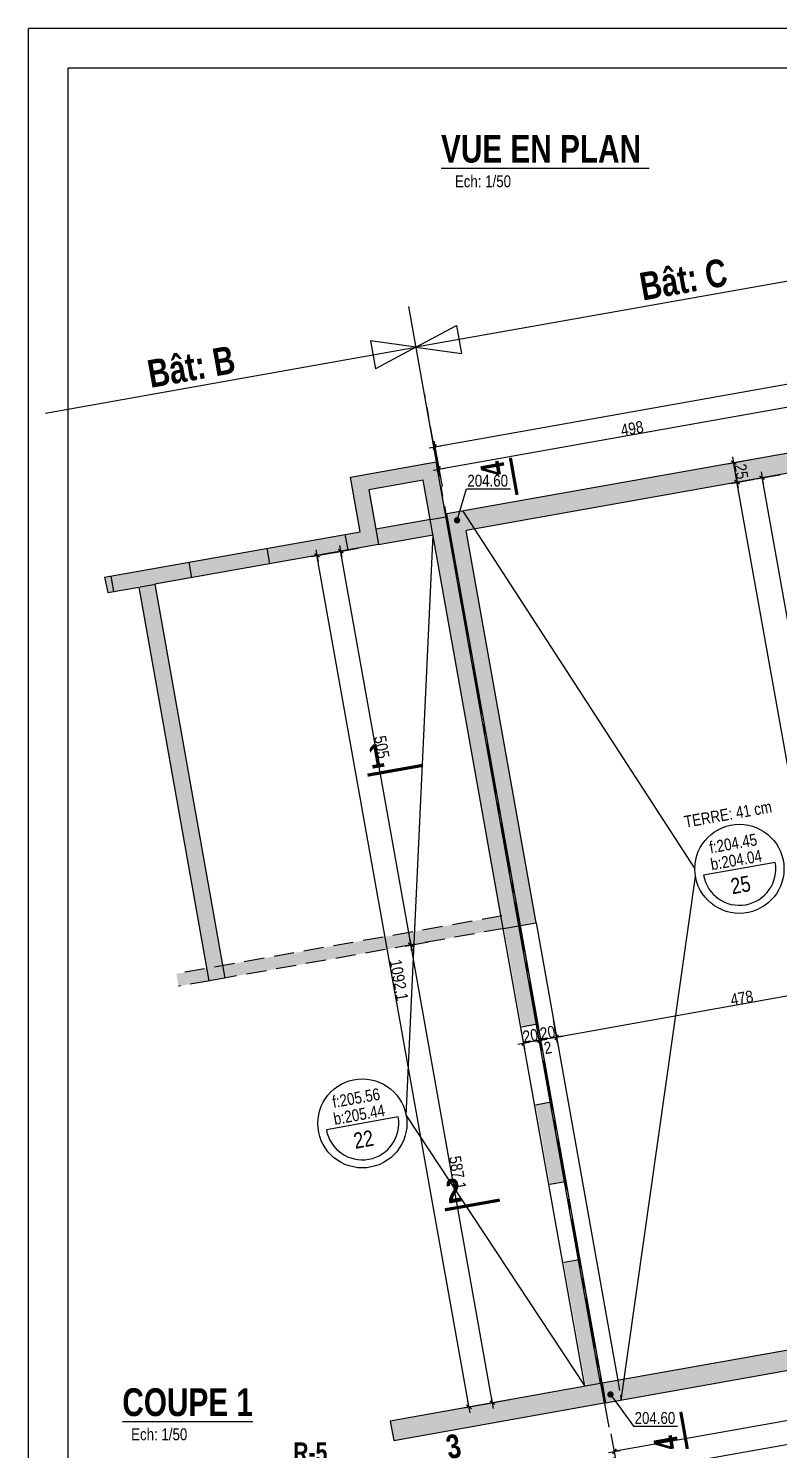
# Model space of a CAD drawing. Header units: millimetres. Extents: x -18089 to -10820, y 354 to 4554.
# Drawn here: x -18089 to -17142, y 2758 to 4554 of the extents above; entities that cross this region are included whole.
import ezdxf
from ezdxf.enums import TextEntityAlignment as Align

# ---------------------------------------------------------------- set-up
doc = ezdxf.new("R2010")
doc.units = ezdxf.units.MM
for name, pattern in [('AXES', [50.8, 31.75, -6.35, 6.35, -6.35]), ('CACHEx2', [19.05, 12.7, -6.35]), ('INTERROMPU2', [9.525, 6.35, -3.175])]:
    doc.linetypes.add(name, pattern=pattern)
for name, color, linetype in [('01_Cad_2', 5, 'Continuous'), ('01_cote_gen', 4, 'Continuous'), ('01_linteaux', 3, 'Continuous'), ('01_murs_coup', 5, 'Continuous'), ('01_murs_sup', 2, 'INTERROMPU2'), ('01_poch_murs', 251, 'Continuous'), ('01_texte', 230, 'Continuous'), ('01_tram_axes', 10, 'AXES'), ('AA_COTES', 2, 'Continuous')]:
    doc.layers.add(name, color=color, linetype=linetype)
doc.styles.add('impact', font='impact.ttf')
doc.styles.add('MATTE_TXT', font='arial.ttf')
doc.styles.add('STYLE2', font='ARIALN.TTF')
doc.dimstyles.new('JB50', dxfattribs={"dimscale": 0.1, "dimtxt": 150, "dimasz": 15, "dimexe": 0.1, "dimexo": 0.1, "dimgap": 0.09, "dimtad": 1, "dimdec": 1, "dimdsep": 46, "dimtxsty": 'STYLE2', "dimblk1": 'BOND_G', "dimblk2": 'BOND_D', "dimsah": 1, "dimcen": 1.5, "dimdle": 0.01, "dimse1": 1, "dimse2": 1, "dimclrd": 4, "dimclre": 2, "dimclrt": 6, "dimazin": 2, "dimtfac": 2.333333, "dimtdec": 1, "dimtix": 1, "dimtmove": 2, "dimatfit": 3, "dimldrblk": 'BOND_G', "dimfxl": 1, "dimtolj": 1, "dimtzin": 0, "dimarcsym": 0})

# ---------------------------------------------------------------- blocks, each defined once
blk = doc.blocks.new('BOND_G')
at = {"layer": 'AA_COTES', "color": 0}
for p, q in [((0, -5), (0, 15)), ((5, 0), (-5, 0)), ((1.8, 1.8), (-1.8, -1.8))]:
    blk.add_line(p, q, dxfattribs=at)
blk = doc.blocks.new('BOND_D')
at = {"layer": 'AA_COTES', "color": 0}
for p, q in [((5, 0), (-5, 0)), ((-1.8, -1.8), (1.8, 1.8)), ((0, 5), (0, -15))]:
    blk.add_line(p, q, dxfattribs=at)
blk = doc.blocks.new('*D573')
at = {"layer": '01_cote_gen', "color": 4, "lineweight": -2, "ltscale": 2, "transparency": 16777216}
blk.add_line((-17569.9, 3997.7), (-17082.6, 4084.6), dxfattribs=at)
at = {"layer": 'DEFPOINTS', "color": 0, "ltscale": 2, "transparency": 16777216}
for p in [(-17081.1, 4084.9), (-17066.6, 4003.7), (-17561.3, 3940.8)]:
    blk.add_point(p, dxfattribs=at)
at = {"layer": '01_cote_gen', "color": 4, "lineweight": -2, "ltscale": 2, "transparency": 16777216, "xscale": 1.5, "yscale": 1.5, "zscale": 1.5}
for name, p, rotation in [('BOND_D', (-17081.1, 4084.9), 10.11701883041891), ('BOND_G', (-17571.4, 3997.4), 190.1170188304189)]:
    blk.add_blockref(name, p, dxfattribs=dict(at, rotation=rotation))
at = {"layer": '01_cote_gen', "color": 6, "ltscale": 2, "transparency": 16777216, "insert": (-17327.6, 4048.7), "char_height": 15, "attachment_point": 5, "rotation": 10.117, "style": 'STYLE2'}
blk.add_mtext('\\A1;498', dxfattribs=at)
blk = doc.blocks.new('*D575')
at = {"layer": '01_cote_gen', "color": 4, "lineweight": -2, "ltscale": 2, "transparency": 16777216}
blk.add_line((-17574.9, 4025.8), (-16553.4, 4208.1), dxfattribs=at)
at = {"layer": 'DEFPOINTS', "color": 0, "ltscale": 2, "transparency": 16777216}
for p in [(-16551.9, 4208.3), (-16536.8, 4123.6), (-17567.4, 3975.3)]:
    blk.add_point(p, dxfattribs=at)
at = {"layer": '01_cote_gen', "color": 4, "lineweight": -2, "ltscale": 2, "transparency": 16777216, "xscale": 1.5, "yscale": 1.5, "zscale": 1.5}
for name, p, rotation in [('BOND_D', (-16551.9, 4208.3), 10.11701883041891), ('BOND_G', (-17576.4, 4025.5), 190.1170188304189)]:
    blk.add_blockref(name, p, dxfattribs=dict(at, rotation=rotation))
at = {"layer": '01_cote_gen', "color": 6, "ltscale": 2, "transparency": 16777216, "insert": (-17065.5, 4124.5), "char_height": 15, "attachment_point": 5, "rotation": 10.117, "style": 'STYLE2'}
blk.add_mtext('\\A1;1040.6', dxfattribs=at)
blk = doc.blocks.new('*D576')
at = {"layer": '01_cote_gen', "color": 4, "lineweight": -2, "ltscale": 2, "transparency": 16777216}
blk.add_line((-16861.3, 2844.2), (-17348.5, 2757.2), dxfattribs=at)
at = {"layer": 'DEFPOINTS', "color": 0, "ltscale": 2, "transparency": 16777216}
for p in [(-16875, 2929.6), (-17365.2, 2842.2), (-17350, 2757)]:
    blk.add_point(p, dxfattribs=at)
at = {"layer": '01_cote_gen', "color": 4, "lineweight": -2, "ltscale": 2, "transparency": 16777216, "xscale": 1.5, "yscale": 1.5, "zscale": 1.5}
for name, p, rotation in [('BOND_G', (-16859.8, 2844.4), 10.11701883041892), ('BOND_D', (-17350, 2757), 190.1170188304189)]:
    blk.add_blockref(name, p, dxfattribs=dict(at, rotation=rotation))
at = {"layer": '01_cote_gen', "color": 6, "ltscale": 2, "transparency": 16777216, "insert": (-17106.2, 2808.2), "char_height": 15, "attachment_point": 5, "rotation": 10.117, "style": 'STYLE2'}
blk.add_mtext('\\A1;498', dxfattribs=at)
blk = doc.blocks.new('*D578')
at = {"layer": '01_cote_gen', "color": 4, "lineweight": -2, "ltscale": 2, "transparency": 16777216}
blk.add_line((-15954.6, 2975.5), (-17343.3, 2727.7), dxfattribs=at)
at = {"layer": 'DEFPOINTS', "color": 0, "ltscale": 2, "transparency": 16777216}
for p in [(-15969.4, 3066.8), (-17354.1, 2780.1), (-17344.7, 2727.4)]:
    blk.add_point(p, dxfattribs=at)
at = {"layer": '01_cote_gen', "color": 4, "lineweight": -2, "ltscale": 2, "transparency": 16777216, "xscale": 1.5, "yscale": 1.5, "zscale": 1.5}
for name, p, rotation in [('BOND_G', (-15953.2, 2975.7), 10.11701883041892), ('BOND_D', (-17344.7, 2727.4), 190.1170188304189)]:
    blk.add_blockref(name, p, dxfattribs=dict(at, rotation=rotation))
at = {"layer": '01_cote_gen', "color": 6, "ltscale": 2, "transparency": 16777216, "insert": (-16650.3, 2859.1), "char_height": 15, "attachment_point": 5, "rotation": 10.117, "style": 'STYLE2'}
blk.add_mtext('\\A1;1413.6', dxfattribs=at)
blk = doc.blocks.new('*D583')
at = {"layer": '01_cote_gen', "color": 4, "lineweight": -2, "ltscale": 2, "transparency": 16777216}
blk.add_line((-17064.5, 3431.7), (-17163.2, 3984.9), dxfattribs=at)
at = {"layer": 'DEFPOINTS', "color": 0, "ltscale": 2, "transparency": 16777216}
for p in [(-17066.6, 4003.7), (-17163.5, 3986.4), (-16993.5, 3442.8)]:
    blk.add_point(p, dxfattribs=at)
at = {"layer": '01_cote_gen', "color": 4, "lineweight": -2, "ltscale": 2, "transparency": 16777216, "xscale": 1.5, "yscale": 1.5, "zscale": 1.5}
for name, p, rotation in [('BOND_D', (-17163.5, 3986.4), 100.1170188302213), ('BOND_G', (-17064.2, 3430.2), 280.1170188302213)]:
    blk.add_blockref(name, p, dxfattribs=dict(at, rotation=rotation))
at = {"layer": '01_cote_gen', "color": 6, "ltscale": 2, "transparency": 16777216, "insert": (-17106.3, 3709.6), "char_height": 15, "attachment_point": 5, "rotation": 280.117, "style": 'STYLE2'}
blk.add_mtext('\\A1;565', dxfattribs=at)
blk = doc.blocks.new('*D584')
at = {"layer": '01_cote_gen', "color": 4, "lineweight": -2, "ltscale": 2, "transparency": 16777216}
blk.add_line((-17195.4, 3982.2), (-17199.2, 4003.9), dxfattribs=at)
at = {"layer": 'DEFPOINTS', "color": 0, "ltscale": 2, "transparency": 16777216}
for p in [(-17084, 4026), (-17199.5, 4005.4), (-17098.3, 3998)]:
    blk.add_point(p, dxfattribs=at)
at = {"layer": '01_cote_gen', "color": 4, "lineweight": -2, "ltscale": 2, "transparency": 16777216, "xscale": 1.5, "yscale": 1.5, "zscale": 1.5}
for name, p, rotation in [('BOND_D', (-17199.5, 4005.4), 100.1170188302213), ('BOND_G', (-17195.1, 3980.7), 280.1170188302213)]:
    blk.add_blockref(name, p, dxfattribs=dict(at, rotation=rotation))
at = {"layer": '01_cote_gen', "color": 6, "ltscale": 2, "transparency": 16777216, "insert": (-17189.8, 3994.4), "char_height": 15, "attachment_point": 5, "rotation": 280.117, "style": 'STYLE2'}
blk.add_mtext('\\A1;25', dxfattribs=at)
blk = doc.blocks.new('*D593')
at = {"layer": '01_cote_gen', "color": 4, "lineweight": -2, "ltscale": 2, "transparency": 16777216}
blk.add_line((-16953.9, 3363.7), (-17421.5, 3280.2), dxfattribs=at)
at = {"layer": 'DEFPOINTS', "color": 0, "ltscale": 2, "transparency": 16777216}
for p in [(-16963, 3422.8), (-17427.5, 3305.3), (-17423, 3280)]:
    blk.add_point(p, dxfattribs=at)
at = {"layer": '01_cote_gen', "color": 4, "lineweight": -2, "ltscale": 2, "transparency": 16777216, "xscale": 1.5, "yscale": 1.5, "zscale": 1.5}
for name, p, rotation in [('BOND_G', (-16952.5, 3363.9), 10.11701883041892), ('BOND_D', (-17423, 3280), 190.1170188304189)]:
    blk.add_blockref(name, p, dxfattribs=dict(at, rotation=rotation))
at = {"layer": '01_cote_gen', "color": 6, "ltscale": 2, "transparency": 16777216, "insert": (-17189.1, 3329.5), "char_height": 15, "attachment_point": 5, "rotation": 10.117, "style": 'STYLE2'}
blk.add_mtext('\\A1;478', dxfattribs=at)
blk = doc.blocks.new('*D594')
at = {"layer": '01_cote_gen', "color": 4, "lineweight": -2, "ltscale": 2, "transparency": 16777216}
blk.add_line((-17424.5, 3279.7), (-17441.2, 3276.7), dxfattribs=at)
at = {"layer": 'DEFPOINTS', "color": 0, "ltscale": 2, "transparency": 16777216}
for p in [(-17424.3, 3287.3), (-17444, 3283.8), (-17442.7, 3276.4)]:
    blk.add_point(p, dxfattribs=at)
at = {"layer": '01_cote_gen', "color": 4, "lineweight": -2, "ltscale": 2, "transparency": 16777216, "xscale": 1.5, "yscale": 1.5, "zscale": 1.5}
for name, p, rotation in [('BOND_D', (-17442.7, 3276.4), 190.1170188304189), ('BOND_G', (-17423, 3280), 10.11701883041892)]:
    blk.add_blockref(name, p, dxfattribs=dict(at, rotation=rotation))
at = {"layer": '01_cote_gen', "color": 6, "ltscale": 2, "transparency": 16777216, "insert": (-17434.2, 3285.8), "char_height": 15, "attachment_point": 5, "rotation": 10.117, "style": 'STYLE2'}
blk.add_mtext('\\A1;20', dxfattribs=at)
blk = doc.blocks.new('*D595')
at = {"layer": '01_cote_gen', "color": 4, "lineweight": -2, "ltscale": 2, "transparency": 16777216}
for p, q in [((-17348.2, 2726.8), (-17349.7, 2726.5)), ((-17346.7, 2727.1), (-17344.7, 2727.4)), ((-17343.3, 2727.7), (-17341.8, 2727.9))]:
    blk.add_line(p, q, dxfattribs=at)
at = {"layer": 'DEFPOINTS', "color": 0, "ltscale": 2, "transparency": 16777216}
for p in [(-17363, 2818.2), (-17361, 2818.5), (-17344.7, 2727.4)]:
    blk.add_point(p, dxfattribs=at)
at = {"layer": '01_cote_gen', "color": 4, "lineweight": -2, "ltscale": 2, "transparency": 16777216, "xscale": 1.5, "yscale": 1.5, "zscale": 1.5}
for name, p, rotation in [('BOND_G', (-17346.7, 2727.1), 10.11701883041892), ('BOND_D', (-17344.7, 2727.4), 190.1170188304189)]:
    blk.add_blockref(name, p, dxfattribs=dict(at, rotation=rotation))
at = {"layer": '01_cote_gen', "color": 6, "ltscale": 2, "transparency": 16777216, "insert": (-17351.7, 2716.7), "char_height": 15, "attachment_point": 5, "rotation": 10.117, "style": 'STYLE2'}
blk.add_mtext('\\A1;2', dxfattribs=at)
blk = doc.blocks.new('*D596')
at = {"layer": '01_cote_gen', "color": 4, "lineweight": -2, "ltscale": 2, "transparency": 16777216}
for p, q in [((-17446.2, 3275.8), (-17447.6, 3275.6)), ((-17444.7, 3276.1), (-17442.7, 3276.4)), ((-17441.2, 3276.7), (-17439.8, 3277))]:
    blk.add_line(p, q, dxfattribs=at)
at = {"layer": 'DEFPOINTS', "color": 0, "ltscale": 2, "transparency": 16777216}
for p in [(-17443.9, 3271.5), (-17442.7, 3276.4), (-17441.9, 3271.9)]:
    blk.add_point(p, dxfattribs=at)
at = {"layer": '01_cote_gen', "color": 4, "lineweight": -2, "ltscale": 2, "transparency": 16777216, "xscale": 1.5, "yscale": 1.5, "zscale": 1.5}
for name, p, rotation in [('BOND_G', (-17444.7, 3276.1), 10.11701883041892), ('BOND_D', (-17442.7, 3276.4), 190.1170188304189)]:
    blk.add_blockref(name, p, dxfattribs=dict(at, rotation=rotation))
at = {"layer": '01_cote_gen', "color": 6, "ltscale": 2, "transparency": 16777216, "insert": (-17433.9, 3266.8), "char_height": 15, "attachment_point": 5, "rotation": 10.117, "style": 'STYLE2'}
blk.add_mtext('\\A1;2', dxfattribs=at)
blk = doc.blocks.new('*D597')
at = {"layer": '01_cote_gen', "color": 4, "lineweight": -2, "ltscale": 2, "transparency": 16777216}
blk.add_line((-17446.2, 3275.8), (-17462.9, 3272.8), dxfattribs=at)
at = {"layer": 'DEFPOINTS', "color": 0, "ltscale": 2, "transparency": 16777216}
for p in [(-17464.4, 3272.6), (-17443.8, 3271), (-17463.5, 3267.5)]:
    blk.add_point(p, dxfattribs=at)
at = {"layer": '01_cote_gen', "color": 4, "lineweight": -2, "ltscale": 2, "transparency": 16777216, "xscale": 1.5, "yscale": 1.5, "zscale": 1.5}
for name, p, rotation in [('BOND_D', (-17464.4, 3272.6), 190.1170188304189), ('BOND_G', (-17444.7, 3276.1), 10.11701883041892)]:
    blk.add_blockref(name, p, dxfattribs=dict(at, rotation=rotation))
at = {"layer": '01_cote_gen', "color": 6, "ltscale": 2, "transparency": 16777216, "insert": (-17455.9, 3281.9), "char_height": 15, "attachment_point": 5, "rotation": 10.117, "style": 'STYLE2'}
blk.add_mtext('\\A1;20', dxfattribs=at)
blk = doc.blocks.new('*D607')
at = {"layer": '01_cote_gen', "color": 4, "lineweight": -2, "ltscale": 2, "transparency": 16777216}
blk.add_line((-17504.1, 2819.9), (-17606.4, 3395), dxfattribs=at)
at = {"layer": 'DEFPOINTS', "color": 0, "ltscale": 2, "transparency": 16777216}
for p in [(-17606.6, 3396.5), (-17548.1, 3406.9), (-17445.4, 2828.9)]:
    blk.add_point(p, dxfattribs=at)
at = {"layer": '01_cote_gen', "color": 4, "lineweight": -2, "ltscale": 2, "transparency": 16777216, "xscale": 1.5, "yscale": 1.5, "zscale": 1.5}
for name, p, rotation in [('BOND_D', (-17606.6, 3396.5), 100.0813053255566), ('BOND_G', (-17503.9, 2818.5), 280.0813053255566)]:
    blk.add_blockref(name, p, dxfattribs=dict(at, rotation=rotation))
at = {"layer": '01_cote_gen', "color": 6, "ltscale": 2, "transparency": 16777216, "insert": (-17547.7, 3108.8), "char_height": 15, "attachment_point": 5, "rotation": 280.0813, "style": 'STYLE2'}
blk.add_mtext('\\A1;587.1', dxfattribs=at)
blk = doc.blocks.new('*D608')
at = {"layer": '01_cote_gen', "color": 4, "lineweight": -2, "ltscale": 2, "transparency": 16777216}
blk.add_line((-17606.9, 3397.9), (-17695.1, 3892.1), dxfattribs=at)
at = {"layer": 'DEFPOINTS', "color": 0, "ltscale": 2, "transparency": 16777216}
for p in [(-17672.9, 3897.6), (-17695.4, 3893.6), (-17584.5, 3400.4)]:
    blk.add_point(p, dxfattribs=at)
at = {"layer": '01_cote_gen', "color": 4, "lineweight": -2, "ltscale": 2, "transparency": 16777216, "xscale": 1.5, "yscale": 1.5, "zscale": 1.5}
for name, p, rotation in [('BOND_D', (-17695.4, 3893.6), 100.1170188302213), ('BOND_G', (-17606.7, 3396.4), 280.1170188302213)]:
    blk.add_blockref(name, p, dxfattribs=dict(at, rotation=rotation))
at = {"layer": '01_cote_gen', "color": 6, "ltscale": 2, "transparency": 16777216, "insert": (-17643.5, 3646.4), "char_height": 15, "attachment_point": 5, "rotation": 280.117, "style": 'STYLE2'}
blk.add_mtext('\\A1;505', dxfattribs=at)
blk = doc.blocks.new('*D609')
at = {"layer": '01_cote_gen', "color": 4, "lineweight": -2, "ltscale": 2, "transparency": 16777216}
blk.add_line((-17533.7, 2814.7), (-17725, 3886.8), dxfattribs=at)
at = {"layer": 'DEFPOINTS', "color": 0, "ltscale": 2, "transparency": 16777216}
for p in [(-17615.2, 3907.9), (-17725.2, 3888.3), (-17423.4, 2832.8)]:
    blk.add_point(p, dxfattribs=at)
at = {"layer": '01_cote_gen', "color": 4, "lineweight": -2, "ltscale": 2, "transparency": 16777216, "xscale": 1.5, "yscale": 1.5, "zscale": 1.5}
for name, p, rotation in [('BOND_D', (-17725.2, 3888.3), 100.1170188302213), ('BOND_G', (-17533.4, 2813.2), 280.1170188302213)]:
    blk.add_blockref(name, p, dxfattribs=dict(at, rotation=rotation))
at = {"layer": '01_cote_gen', "color": 6, "ltscale": 2, "transparency": 16777216, "insert": (-17621.8, 3352.1), "char_height": 15, "attachment_point": 5, "rotation": 280.117, "style": 'STYLE2'}
blk.add_mtext('\\A1;1092.1', dxfattribs=at)
blk = doc.blocks.new('*D610')
at = {"layer": '01_cote_gen', "color": 4, "lineweight": -2, "ltscale": 2, "transparency": 16777216}
blk.add_line((-17003.9, 2909.2), (-17194.9, 3979.3), dxfattribs=at)
at = {"layer": 'DEFPOINTS', "color": 0, "ltscale": 2, "transparency": 16777216}
for p in [(-17201.4, 3979.6), (-17195.1, 3980.7), (-17009.9, 2906.6)]:
    blk.add_point(p, dxfattribs=at)
at = {"layer": '01_cote_gen', "color": 4, "lineweight": -2, "ltscale": 2, "transparency": 16777216, "xscale": 1.5, "yscale": 1.5, "zscale": 1.5}
for name, p, rotation in [('BOND_D', (-17195.1, 3980.7), 100.1170188302213), ('BOND_G', (-17003.7, 2907.7), 280.1170188302213)]:
    blk.add_blockref(name, p, dxfattribs=dict(at, rotation=rotation))
at = {"layer": '01_cote_gen', "color": 6, "ltscale": 2, "transparency": 16777216, "insert": (-17091.8, 3445.6), "char_height": 15, "attachment_point": 5, "rotation": 280.117, "style": 'STYLE2'}
blk.add_mtext('\\A1;1090', dxfattribs=at)

msp = doc.modelspace()

# ---------------------------------------------------------------- hatches: boundary and pattern name
at = {"layer": '01_murs_sup', "ltscale": 2}
h = msp.add_hatch(dxfattribs=at)
h.set_pattern_fill('DASH', color=256, scale=2.5, angle=145.11702)
h.set_pattern_definition([(145.117019, (-22844.551, 70470.604), (-11.0507782, -1.9718302), [7.9375, -7.9375])])
h.paths.add_polyline_path([(-17394.18, 2999.52), (-17413.87, 2996.01), (-17385.94, 2839.48), (-17366.25, 2842.99)])
h.paths.add_polyline_path([(-17429.67, 3198.38), (-17449.36, 3194.87), (-17431.44, 3094.45), (-17411.75, 3097.97)])
h.paths.add_polyline_path([(-17469.37, 3420.91), (-17489.06, 3417.41), (-17466.92, 3293.31), (-17447.23, 3296.83)])
h.paths.add_polyline_path([(-17499.75, 3591.18), (-17519.44, 3587.66), (-17489.06, 3417.41), (-17469.37, 3420.91)])
h.paths.add_polyline_path([(-17561.6, 3937.76), (-17581.29, 3934.25), (-17577.77, 3914.56), (-17577.43, 3914.62), (-17577.5, 3913.03), (-17537.01, 3686.11), (-17517.32, 3689.62)])
h.paths.add_polyline_path([(-17581.29, 3934.25), (-17649.85, 3922.06), (-17646.35, 3902.37), (-17577.77, 3914.56)])
h.paths.add_polyline_path([(-17658.6, 3971.29), (-17590.07, 3983.47), (-17581.29, 3934.25), (-17580.93, 3934.31), (-17561.6, 3937.76), (-17573.89, 4006.66), (-17681.79, 3987.48), (-17669.54, 3918.56), (-17689.59, 3914.99), (-17686.07, 3895.31), (-17646.35, 3902.37)])
h.paths.add_polyline_path([(-17788.04, 3897.49), (-17886.5, 3879.99), (-17882.99, 3860.3), (-17784.53, 3877.8)])
h.paths.add_polyline_path([(-17984.96, 3862.48), (-17992.24, 3861.19), (-17988.66, 3841.51), (-17981.44, 3842.79)])
h.paths.add_polyline_path([(-17600.73, 3413.8), (-17843.21, 3370.69), (-17840.41, 3354.93), (-17601.49, 3397.41)])
h.paths.add_polyline_path([(-17491.87, 3433.15), (-17600.73, 3413.8), (-17601.49, 3397.41), (-17489.06, 3417.4)])
h.paths.add_polyline_path([(-17843.21, 3370.69), (-17862.91, 3367.19), (-17860.11, 3351.45), (-17840.42, 3354.95)])
h.paths.add_polyline_path([(-17862.91, 3367.19), (-17902.76, 3360.1), (-17899.95, 3344.34), (-17860.11, 3351.45)])
h.paths.add_polyline_path([(-17632.79, 2795.44), (-17628.39, 2770.82), (-17361.86, 2818.38), (-17366.25, 2842.99)])
at = {"layer": '01_poch_murs', "ltscale": 2}
h = msp.add_hatch(color=256, dxfattribs=at)
h.dxf.hatch_style = 1
h.paths.add_polyline_path([(-17882.99, 3860.3), (-17886.5, 3879.99), (-17984.96, 3862.48), (-17981.44, 3842.79), (-17949.62, 3848.45), (-17864.02, 3366.99), (-17844.32, 3370.49), (-17929.92, 3851.95)])
h.paths.add_polyline_path([(-17984.96, 3862.48), (-17993.35, 3860.99), (-17989.04, 3841.44), (-17981.44, 3842.79)])
h.paths.add_polyline_path([(-17686.07, 3895.31), (-17689.59, 3914.99), (-17788.04, 3897.49), (-17784.53, 3877.8)])
h.paths.add_polyline_path([(-17788.04, 3897.49), (-17886.5, 3879.99), (-17882.99, 3860.3), (-17784.53, 3877.8)])
h.paths.add_polyline_path([(-17659.71, 3971.09), (-17591.18, 3983.27), (-17578.88, 3914.36), (-17578.54, 3914.42), (-17578.61, 3912.84), (-17490.17, 3417.22), (-17470.48, 3420.72), (-17575, 4006.46), (-17682.9, 3987.28), (-17670.65, 3918.36), (-17689.59, 3914.99), (-17686.07, 3895.31), (-17647.46, 3902.17)])
h.paths.add_polyline_path([(-17537.17, 3919.71), (-16536.83, 4098.21), (-16536.83, 4123.6), (-17561.25, 3940.81), (-17468.51, 3421.07), (-17448.82, 3424.57)])
h.paths.add_polyline_path([(-17207.37, 4004.66), (-17202.7, 3978.46), (-17171.96, 3983.94), (-17176.63, 4010.14)], flags=25)
h.paths.add_polyline_path([(-16660.83, 4090.62), (-16660.83, 4131.56), (-16692.06, 4131.56), (-16692.06, 4090.62)], flags=9)
h = msp.add_hatch(color=256, dxfattribs=at)
h.dxf.hatch_style = 1
h.paths.add_polyline_path([(-15501.12, 3566.56), (-15500.53, 3603.76), (-15981.98, 3090), (-17365.39, 2843.15), (-17361, 2818.54), (-15969.41, 3066.84)])
h.paths.add_polyline_path([(-15466.27, 3603.76), (-15492.83, 3603.76), (-15500.53, 3603.76), (-15501.12, 3566.56)])
h.paths.add_polyline_path([(-17011.51, 2906.99), (-17006.84, 2880.79), (-16976.1, 2886.28), (-16980.77, 2912.48)], flags=25)
at = {"layer": '01_poch_murs'}
h = msp.add_hatch(color=256, dxfattribs=at)
h.dxf.hatch_style = 1
h.paths.add_polyline_path([(-17367.36, 2842.8), (-17632.79, 2795.44), (-17628.39, 2770.83), (-17362.97, 2818.19)])

# ---------------------------------------------------------------- linework, layer by layer
at = {"layer": '01_Cad_2'}
for p in [(-10819.8, 4553.85), (-18089.32, 353.85)]:
    msp.add_line(p, (-18089.32, 4553.85), dxfattribs=at)
at = {"layer": '01_Cad_2', "color": 2}
for p in [(-10869.8, 4503.85), (-18039.32, 403.85)]:
    msp.add_line(p, (-18039.32, 4503.85), dxfattribs=at)
at = {"layer": '01_cote_gen', "ltscale": 2}
for p, q in [((-17582.08, 3933.86), (-17562.75, 3937.31)), ((-17485.97, 3508.04), (-17484, 3508.39))]:
    msp.add_line(p, q, dxfattribs=at)
at = {"layer": '01_linteaux', "linetype": 'CACHEx2', "ltscale": 2}
for p, q in [((-17686.07, 3895.31), (-17689.59, 3914.99)), ((-17784.53, 3877.8), (-17788.04, 3897.49)), ((-17882.98, 3860.24), (-17886.49, 3879.92)), ((-17981.42, 3842.67), (-17984.93, 3862.36)), ((-17948.51, 3848.65), (-17928.81, 3852.15)), ((-17491.86, 3433.15), (-17902.76, 3360.1)), ((-17489.06, 3417.4), (-17840.41, 3354.93)), ((-17860.11, 3351.45), (-17899.95, 3344.34)), ((-17466.92, 3293.31), (-17447.23, 3296.83)), ((-17449.36, 3194.87), (-17429.67, 3198.38)), ((-17431.44, 3094.45), (-17411.75, 3097.97)), ((-17413.87, 2996.01), (-17394.18, 2999.52))]:
    msp.add_line(p, q, dxfattribs=at)
at = {"layer": '01_linteaux', "linetype": 'CACHEx2'}
msp.add_line((-17345.71, 2846.66), (-17341.24, 2821.65), dxfattribs=at)
at = {"layer": '01_murs_coup'}
for p, q in [((-16536.83, 4123.6), (-17561.25, 3940.81)), ((-16516.83, 4101.78), (-17537.17, 3919.71)), ((-17682.9, 3987.28), (-17575, 4006.46)), ((-17470.48, 3420.72), (-17575, 4006.46)), ((-17670.65, 3918.36), (-17682.9, 3987.28)), ((-17591.18, 3983.27), (-17659.71, 3971.09)), ((-17659.71, 3971.09), (-17647.46, 3902.17)), ((-17490.17, 3417.22), (-17591.18, 3983.27)), ((-17468.51, 3421.07), (-17561.25, 3940.81)), ((-17993.35, 3860.99), (-17670.65, 3918.36)), ((-17448.82, 3424.57), (-17537.17, 3919.71)), ((-17647.46, 3902.17), (-17929.92, 3851.95)), ((-17989.04, 3841.44), (-17949.62, 3848.45)), ((-17861.22, 3351.25), (-17949.62, 3848.45)), ((-17929.92, 3851.95), (-17841.53, 3354.75)), ((-17490.17, 3417.22), (-17470.48, 3420.72)), ((-17468.51, 3421.07), (-17448.82, 3424.57)), ((-17841.53, 3354.75), (-17861.22, 3351.25)), ((-15981.98, 3090), (-17365.39, 2843.15)), ((-17361, 2818.54), (-15969.41, 3066.84)), ((-17367.36, 2842.8), (-17632.79, 2795.44)), ((-17367.36, 2842.8), (-17362.97, 2818.19)), ((-17365.39, 2843.15), (-17361, 2818.54)), ((-17628.39, 2770.83), (-17362.97, 2818.19))]:
    msp.add_line(p, q, dxfattribs=at)
at = {"layer": '01_murs_coup', "color": 2, "ltscale": 2}
for p, q in [((-17650.96, 3921.86), (-17582.04, 3934.12)), ((-17647.46, 3902.17), (-17578.54, 3914.42)), ((-17387.05, 2839.28), (-17490.17, 3417.2)), ((-17367.36, 2842.8), (-17470.48, 3420.72)), ((-17365.39, 2843.15), (-17468.51, 3421.07)), ((-17448.82, 3424.57), (-17345.71, 2846.66))]:
    msp.add_line(p, q, dxfattribs=at)
at = {"layer": '01_poch_murs', "ltscale": 2}
msp.add_line((-17993.35, 3860.99), (-17989.04, 3841.44), dxfattribs=at)
at = {"layer": '01_poch_murs'}
msp.add_line((-17632.79, 2795.44), (-17628.39, 2770.83), dxfattribs=at)
at = {"layer": '01_texte'}
for p, q in [((-17051.79, 4248.79), (-17600.33, 4151.27)), ((-17574.6, 4006.54), (-17609.5, 4202.86)), ((-17600.33, 4151.27), (-17549.31, 4178.66)), ((-17549.31, 4178.66), (-17542.98, 4143.2)), ((-18067.9, 4068.26), (-17600.33, 4151.27)), ((-17600.33, 4151.27), (-17657.67, 4159.4)), ((-17657.67, 4159.4), (-17651.39, 4123.93)), ((-17600.33, 4151.27), (-17651.39, 4123.93)), ((-17600.33, 4151.27), (-17542.98, 4143.2)), ((-17548.5, 3932.8), (-17536.77, 3972.35)), ((-17536.77, 3972.35), (-17481.09, 3972.35)), ((-17541.25, 3944.14), (-17248.44, 3492.67)), ((-17612.65, 3181.15), (-17578.54, 3914.42)), ((-17146.95, 3500.75), (-17237.47, 3484.59)), ((-17341.22, 2821.82), (-17247.56, 3482.79)), ((-17622.75, 3179.35), (-17713.27, 3163.2)), ((-17612.65, 3181.15), (-17387.05, 2839.28)), ((-17354.96, 2828.97), (-17325.77, 2788.83)), ((-17325.77, 2788.83), (-17270.1, 2788.83))]:
    msp.add_line(p, q, dxfattribs=at)
at = {"layer": '01_texte', "const_width": 4}
for points in [[(-17481.16, 4011.66), (-17472.84, 3964.85)], [(-17592.05, 3623.3), (-17661.45, 3610.96)], [(-17494.47, 3074.44), (-17563.87, 3062.1)], [(-17266.18, 2806.95), (-17257.86, 2760.15)]]:
    msp.add_lwpolyline(points, dxfattribs=at)
for points in [[(-17550.5, 3932.8, 1), (-17546.5, 3932.8, 1)], [(-17356.96, 2828.97, 1), (-17352.96, 2828.97, 1)]]:
    msp.add_lwpolyline(points, format="xyb", close=True, dxfattribs=at)
at = {"layer": '01_texte'}
for centre in [(-17192.21, 3492.67), (-17668.01, 3171.27)]:
    msp.add_circle(centre, 56.23, dxfattribs=at)
for centre, start, end in [((-17192.21, 3492.67), 190.12401, 10.12401), ((-17668.01, 3171.27), 190.11702, 10.11702)]:
    msp.add_arc(centre, 45.97, start, end, dxfattribs=at)
at = {"layer": '01_tram_axes', "ltscale": 2}
msp.add_line((-17356.54, 2787.84), (-17589.3, 4092.29), dxfattribs=at)

# ---------------------------------------------------------------- texts
at = {"layer": '01_texte', "style": 'impact'}
for s, height, p in [('%%UVUE EN PLAN ', 35, (-17437.31, 4373.97)), ('%%UCOUPE 1', 35, (-17888.44, 2791.21)), (' R-5', 25, (-17737.42, 2735.86))]:
    msp.add_text(s, height=height, dxfattribs=at).set_placement(p, align=Align.BOTTOM_CENTER)
at = {"layer": '01_texte', "style": 'MATTE_TXT', "width": 0.8}
for s, p in [('Ech: 1/50', (-17515.81, 4348.82)), ('204.60', (-17509.8, 3970.83)), ('204.60', (-17298.8, 2787.31)), ('Ech: 1/50', (-17924.32, 2766.65))]:
    msp.add_text(s, height=15, dxfattribs=at).set_placement(p, align=Align.BOTTOM_CENTER)
at = {"layer": '01_texte', "style": 'impact'}
for s, height, rotation, p in [('Bât: C', 35, 10.11702, (-17257.99, 4209.51)), ('Bât: B', 35, 10.11702, (-17878.99, 4099.22)), ('4', 30, 100.08131, (-17479.72, 4002.02)), ('1', 30, 10.08131, (-17646.36, 3611.57)), ('2', 30, 10.08131, (-17548.78, 3062.7)), ('3', 30, 10.08131, (-17548.78, 2739.89)), ('4', 30, 100.08131, (-17261.12, 2771.77))]:
    msp.add_text(s, height=height, rotation=rotation, dxfattribs=at).set_placement(p, align=Align.BOTTOM_CENTER)
at = {"layer": '01_texte', "style": 'MATTE_TXT', "width": 0.8}
for s, height, rotation, p in [('TERRE: 41 cm', 15, 10.12401, (-17204.5, 3549.84)), ('f:204.45', 15, 10.12401, (-17197.9, 3512.93)), ('b:204.04', 15, 10.12401, (-17194.17, 3492.01)), ('25', 20, 10.12401, (-17187.87, 3456.74)), ('f:205.56', 15, 10.11702, (-17673.7, 3191.54)), ('b:205.44', 15, 10.11702, (-17669.97, 3170.61)), ('22', 20, 10.11702, (-17663.68, 3135.35))]:
    msp.add_text(s, height=height, rotation=rotation, dxfattribs=at).set_placement(p, align=Align.BOTTOM_CENTER)

# ---------------------------------------------------------------- dimensions: what is measured, and where the dimension line sits
at = {"layer": '01_cote_gen', "ltscale": 2}
for base, p1, p2, angle, picture, middle in [((-16551.95, 4208.32), (-17567.4, 3975.28), (-16536.83, 4123.6), 10.11702, '*D575', (-17065.51, 4124.47)), ((-17081.12, 4084.91), (-17561.25, 3940.81), (-17066.62, 4003.68), 10.11702, '*D573', (-17327.58, 4048.72)), ((-17199.51, 4005.36), (-17098.27, 3998.03), (-17084.04, 4025.96), 100.11702, '*D584', (-17189.77, 3994.4)), ((-17195.12, 3980.75), (-17009.89, 2906.58), (-17201.36, 3979.63), 100.11702, '*D610', (-17091.84, 3445.57)), ((-17163.49, 3986.39), (-16993.47, 3442.8), (-17066.64, 4003.67), 100.11702, '*D583', (-17106.32, 3709.63)), ((-17725.25, 3888.27), (-17423.4, 2832.82), (-17615.23, 3907.9), 100.11702, '*D609', (-17621.78, 3352.08)), ((-17695.37, 3893.58), (-17584.49, 3400.39), (-17672.89, 3897.59), 100.11702, '*D608', (-17643.47, 3646.35)), ((-17423.02, 3279.96), (-16962.98, 3422.85), (-17427.55, 3305.32), 10.11702, '*D593', (-17189.09, 3329.49)), ((-17464.37, 3272.58), (-17443.77, 3271.01), (-17463.46, 3267.49), 10.11702, '*D597', (-17455.87, 3281.89)), ((-17442.71, 3276.45), (-17424.34, 3287.34), (-17444.03, 3283.83), 10.11702, '*D594', (-17434.21, 3285.75)), ((-17344.74, 2727.42), (-15969.41, 3066.84), (-17354.14, 2780.09), 10.11702, '*D578', (-16650.3, 2859.12)), ((-17350.01, 2756.96), (-16874.98, 2929.64), (-17365.22, 2842.17), 10.11702, '*D576', (-17106.24, 2808.24))]:
    dim = msp.add_linear_dim(base=base, p1=p1, p2=p2, angle=angle, dimstyle='JB50', dxfattribs=at)
    dim.commit()
    dim.dimension.update_dxf_attribs({"geometry": picture, "text_midpoint": middle})
dim = msp.add_aligned_dim(p1=(-17445.38, 2828.86), p2=(-17548.15, 3406.85), distance=59.42, dimstyle='JB50', dxfattribs=at)
dim.commit()
dim.dimension.update_dxf_attribs({"geometry": '*D607', "text_midpoint": (-17547.71, 3108.8)})
for base, p1, p2, picture, middle in [((-17442.71, 3276.45), (-17443.86, 3271.52), (-17441.89, 3271.88), '*D596', (-17433.87, 3266.82)), ((-17344.74, 2727.42), (-17362.97, 2818.19), (-17361, 2818.54), '*D595', (-17351.66, 2716.7))]:
    dim = msp.add_linear_dim(base=base, p1=p1, p2=p2, angle=10.11702, dimstyle='JB50', dxfattribs=at)
    dim.commit()
    dim.dimension.update_dxf_attribs({"geometry": picture, "text_midpoint": middle, "dimtype": 160})

doc.saveas('drawing.dxf')
